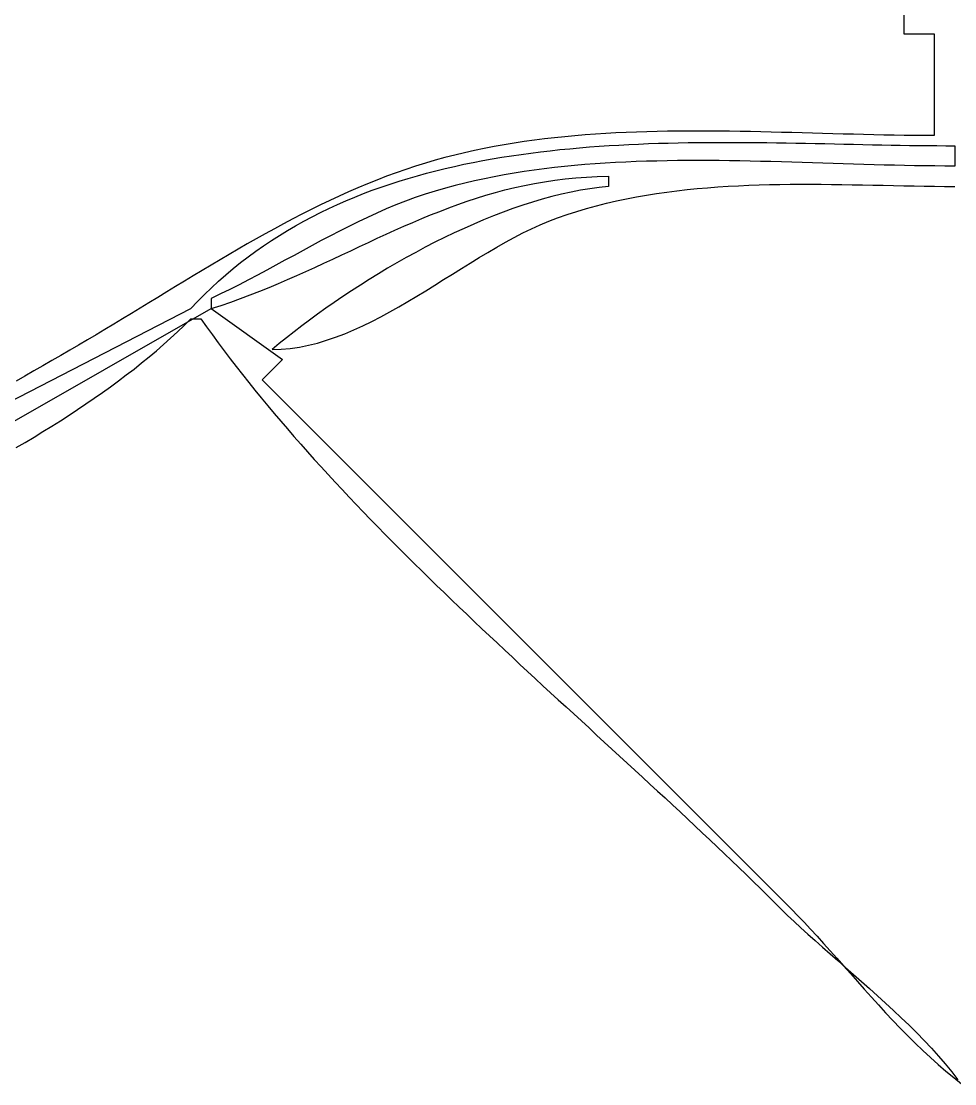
# Model space of a CAD drawing. Header units: metres. Extents: x 191 to 592, y 202 to 1163.
# Drawn here: x 411.4 to 503, y 271.9 to 376.2 of the extents above; entities that cross this region are included whole.
import ezdxf

# ---------------------------------------------------------------- set-up
doc = ezdxf.new("R2010")
doc.units = ezdxf.units.M

msp = doc.modelspace()

# ---------------------------------------------------------------- linework, layer by layer
for p, q in [((498, 381), (498, 375)), ((498, 375), (501, 375)), ((501, 375), (501, 365)), ((469.7449, 365.253), (468.7366, 365.1971)), ((470.7549, 365.3007), (469.7449, 365.253)), ((471.7663, 365.3405), (470.7549, 365.3007)), ((472.7791, 365.3729), (471.7663, 365.3405)), ((473.7929, 365.3984), (472.7791, 365.3729)), ((474.8078, 365.4173), (473.7929, 365.3984)), ((475.8234, 365.4301), (474.8078, 365.4173)), ((476.8397, 365.4371), (475.8234, 365.4301)), ((477.8564, 365.4389), (476.8397, 365.4371)), ((478.8735, 365.4359), (477.8564, 365.4389)), ((479.8907, 365.4284), (478.8735, 365.4359)), ((480.9079, 365.4169), (479.8907, 365.4284)), ((481.925, 365.4018), (480.9079, 365.4169)), ((482.9417, 365.3835), (481.925, 365.4018)), ((483.9579, 365.3626), (482.9417, 365.3835)), ((484.9735, 365.3393), (483.9579, 365.3626)), ((485.9882, 365.3141), (484.9735, 365.3393)), ((487.002, 365.2875), (485.9882, 365.3141)), ((488.0146, 365.2599), (487.002, 365.2875)), ((489.0259, 365.2316), (488.0146, 365.2599)), ((490.0357, 365.2032), (489.0259, 365.2316)), ((459.7611, 364.2522), (458.7779, 364.0903)), ((460.7475, 364.4015), (459.7611, 364.2522)), ((461.7371, 364.5388), (460.7475, 364.4015)), ((462.7295, 364.6644), (461.7371, 364.5388)), ((463.7248, 364.7787), (462.7295, 364.6644)), ((464.7226, 364.8823), (463.7248, 364.7787)), ((465.7228, 364.9755), (464.7226, 364.8823)), ((466.7254, 365.0588), (465.7228, 364.9755)), ((467.73, 365.1325), (466.7254, 365.0588)), ((468.7366, 365.1971), (467.73, 365.1325)), ((471.9712, 364.165), (472.9414, 364.2037)), ((472.9414, 364.2037), (473.912, 364.2368)), ((473.912, 364.2368), (474.8826, 364.2644)), ((474.8826, 364.2644), (475.8532, 364.287)), ((475.8532, 364.287), (476.8236, 364.3047)), ((476.8236, 364.3047), (477.7934, 364.3179)), ((477.7934, 364.3179), (478.7624, 364.3269)), ((478.7624, 364.3269), (479.7306, 364.3319)), ((479.7306, 364.3319), (480.6976, 364.3332)), ((480.6976, 364.3332), (481.6632, 364.3311)), ((481.6632, 364.3311), (482.6272, 364.3259)), ((482.6272, 364.3259), (483.5894, 364.3178)), ((483.5894, 364.3178), (484.5497, 364.3072)), ((484.5497, 364.3072), (485.5077, 364.2944)), ((485.5077, 364.2944), (486.4632, 364.2796)), ((486.4632, 364.2796), (487.4161, 364.2631)), ((487.4161, 364.2631), (488.3661, 364.2452)), ((488.3661, 364.2452), (489.3131, 364.2262)), ((489.3131, 364.2262), (490.2567, 364.2063)), ((491.0439, 365.175), (490.0357, 365.2032)), ((490.2567, 364.2063), (491.1968, 364.1859)), ((492.0503, 365.1475), (491.0439, 365.175)), ((491.1968, 364.1859), (492.1332, 364.1652)), ((493.0547, 365.121), (492.0503, 365.1475)), ((494.057, 365.0961), (493.0547, 365.121)), ((495.057, 365.0732), (494.057, 365.0961)), ((496.0546, 365.0526), (495.057, 365.0732)), ((497.0495, 365.0348), (496.0546, 365.0526)), ((498.0417, 365.0202), (497.0495, 365.0348)), ((499.0309, 365.0092), (498.0417, 365.0202)), ((500.0171, 365.0023), (499.0309, 365.0092)), ((501, 365), (500.0171, 365.0023)), ((454.8807, 363.3094), (453.9162, 363.0787)), ((455.8493, 363.5255), (454.8807, 363.3094)), ((456.8218, 363.7274), (455.8493, 363.5255)), ((457.7981, 363.9156), (456.8218, 363.7274)), ((458.7779, 364.0903), (457.7981, 363.9156)), ((459.4888, 363.0159), (460.4348, 363.1543)), ((460.4348, 363.1543), (461.384, 363.2833)), ((461.384, 363.2833), (462.3361, 363.4032)), ((462.3361, 363.4032), (463.2909, 363.5143)), ((463.2909, 363.5143), (464.2483, 363.6169)), ((464.2483, 363.6169), (465.2079, 363.7112)), ((465.2079, 363.7112), (466.1696, 363.7976)), ((466.1696, 363.7976), (467.1331, 363.8764)), ((467.1331, 363.8764), (468.0983, 363.9477)), ((468.0983, 363.9477), (469.0649, 364.012)), ((469.0649, 364.012), (470.0328, 364.0694)), ((470.0328, 364.0694), (471.0016, 364.1203)), ((471.0016, 364.1203), (471.9712, 364.165)), ((492.1332, 364.1652), (493.0656, 364.1446)), ((493.0656, 364.1446), (493.9938, 364.1242)), ((493.9938, 364.1242), (494.9177, 364.1044)), ((494.9177, 364.1044), (495.837, 364.0855)), ((495.837, 364.0855), (496.7514, 364.0678)), ((496.7514, 364.0678), (497.6609, 364.0515)), ((497.6609, 364.0515), (498.5651, 364.0369)), ((498.5651, 364.0369), (499.4638, 364.0244)), ((499.4638, 364.0244), (500.3569, 364.0141)), ((500.3569, 364.0141), (501.2441, 364.0064)), ((501.2441, 364.0064), (502.1252, 364.0016)), ((502.1252, 364.0016), (503, 364)), ((503, 364), (503, 362)), ((451.0356, 362.2899), (450.0763, 361.9907)), ((452, 362.5717), (451.0356, 362.2899)), ((452.9559, 362.8329), (452, 362.5717)), ((453.9162, 363.0787), (452.9559, 362.8329)), ((453.8909, 361.9728), (454.8135, 362.1734)), ((454.8135, 362.1734), (455.7405, 362.3629)), ((455.7405, 362.3629), (456.6718, 362.5417)), ((456.6718, 362.5417), (457.6071, 362.7099)), ((457.6071, 362.7099), (458.5462, 362.8678)), ((458.5462, 362.8678), (459.4888, 363.0159)), ((466.6935, 362.1407), (465.6929, 362.0536)), ((467.6967, 362.2181), (466.6935, 362.1407)), ((468.7022, 362.286), (467.6967, 362.2181)), ((469.71, 362.3451), (468.7022, 362.286)), ((470.7197, 362.3955), (469.71, 362.3451)), ((471.7313, 362.4379), (470.7197, 362.3955)), ((472.7445, 362.4726), (471.7313, 362.4379)), ((473.7592, 362.5), (472.7445, 362.4726)), ((474.7751, 362.5205), (473.7592, 362.5)), ((475.7922, 362.5346), (474.7751, 362.5205)), ((476.8101, 362.5427), (475.7922, 362.5346)), ((477.8288, 362.5451), (476.8101, 362.5427)), ((478.848, 362.5424), (477.8288, 362.5451)), ((479.8676, 362.5348), (478.848, 362.5424)), ((480.8874, 362.5229), (479.8676, 362.5348)), ((481.9072, 362.5071), (480.8874, 362.5229)), ((482.9268, 362.4877), (481.9072, 362.5071)), ((483.946, 362.4652), (482.9268, 362.4877)), ((484.9647, 362.44), (483.946, 362.4652)), ((485.9827, 362.4125), (484.9647, 362.44)), ((486.9997, 362.3832), (485.9827, 362.4125)), ((488.0157, 362.3524), (486.9997, 362.3832)), ((489.0304, 362.3206), (488.0157, 362.3524)), ((490.0436, 362.2882), (489.0304, 362.3206)), ((491.0552, 362.2555), (490.0436, 362.2882)), ((492.0649, 362.2231), (491.0552, 362.2555)), ((493.0727, 362.1913), (492.0649, 362.2231)), ((494.0783, 362.1606), (493.0727, 362.1913)), ((495.0815, 362.1313), (494.0783, 362.1606)), ((496.0821, 362.1039), (495.0815, 362.1313)), ((497.0801, 362.0788), (496.0821, 362.1039)), ((448.1728, 361.343), (447.2282, 360.9956)), ((449.1221, 361.6749), (448.1728, 361.343)), ((450.0763, 361.9907), (449.1221, 361.6749)), ((449.352, 360.7937), (450.2492, 361.054)), ((450.2492, 361.054), (451.1519, 361.3017)), ((451.1519, 361.3017), (452.0599, 361.5373)), ((452.0599, 361.5373), (452.973, 361.7609)), ((452.973, 361.7609), (453.8909, 361.9728)), ((458.7753, 361.1351), (457.8016, 360.9547)), ((459.7529, 361.3023), (458.7753, 361.1351)), ((460.7344, 361.4568), (459.7529, 361.3023)), ((461.7195, 361.5991), (460.7344, 361.4568)), ((462.7081, 361.7295), (461.7195, 361.5991)), ((463.7, 361.8484), (462.7081, 361.7295)), ((464.695, 361.9563), (463.7, 361.8484)), ((465.6929, 362.0536), (464.695, 361.9563)), ((498.0751, 362.0565), (497.0801, 362.0788)), ((499.067, 362.0372), (498.0751, 362.0565)), ((500.0556, 362.0215), (499.067, 362.0372)), ((501.0407, 362.0098), (500.0556, 362.0215)), ((502.0223, 362.0025), (501.0407, 362.0098)), ((503, 362), (502.0223, 362.0025)), ((445.3528, 360.2569), (444.4217, 359.8668)), ((446.2883, 360.6333), (445.3528, 360.2569)), ((447.2282, 360.9956), (446.2883, 360.6333)), ((446.6958, 359.935), (447.5751, 360.2345)), ((447.5751, 360.2345), (448.4606, 360.5206)), ((448.4606, 360.5206), (449.352, 360.7937)), ((453.9508, 360.0939), (453, 359.8418)), ((454.9066, 360.3309), (453.9508, 360.0939)), ((455.8671, 360.553), (454.9066, 360.3309)), ((456.8322, 360.7608), (455.8671, 360.553)), ((457.8016, 360.9547), (456.8322, 360.7608)), ((459.8041, 359.8869), (460.7689, 360.1016)), ((460.7689, 360.1016), (461.7462, 360.2959)), ((461.7462, 360.2959), (462.7368, 360.4689)), ((462.7368, 360.4689), (463.7413, 360.6194)), ((463.7413, 360.6194), (464.7605, 360.7464)), ((464.7605, 360.7464), (465.7952, 360.849)), ((465.7952, 360.849), (466.8462, 360.9261)), ((466.8462, 360.9261), (467.9142, 360.9768)), ((467.9142, 360.9768), (469, 361)), ((469, 360), (468.0973, 359.9059)), ((469, 361), (469, 360)), ((479.7451, 359.9572), (480.7557, 360.0221)), ((480.7557, 360.0221), (481.7679, 360.0764)), ((481.7679, 360.0764), (482.7816, 360.1208)), ((482.7816, 360.1208), (483.7966, 360.156)), ((483.7966, 360.156), (484.8126, 360.1827)), ((484.8126, 360.1827), (485.8294, 360.2016)), ((485.8294, 360.2016), (486.8467, 360.2133)), ((486.8467, 360.2133), (487.8644, 360.2187)), ((487.8644, 360.2187), (488.8821, 360.2183)), ((488.8821, 360.2183), (489.8997, 360.2129)), ((489.8997, 360.2129), (490.9169, 360.2032)), ((490.9169, 360.2032), (491.9335, 360.1898)), ((491.9335, 360.1898), (492.9493, 360.1736)), ((492.9493, 360.1736), (493.9639, 360.155)), ((493.9639, 360.155), (494.9773, 360.135)), ((494.9773, 360.135), (495.9891, 360.1141)), ((495.9891, 360.1141), (496.9991, 360.093)), ((496.9991, 360.093), (498.0071, 360.0725)), ((498.0071, 360.0725), (499.0129, 360.0532)), ((499.0129, 360.0532), (500.0162, 360.0359)), ((500.0162, 360.0359), (501.0168, 360.0212)), ((501.0168, 360.0212), (502.0144, 360.0099)), ((502.0144, 360.0099), (503.0089, 360.0025)), ((442.5721, 359.0484), (441.6533, 358.6212)), ((443.4949, 359.4638), (442.5721, 359.0484)), ((443.2444, 358.5978), (444.0969, 358.9536)), ((444.4217, 359.8668), (443.4949, 359.4638)), ((444.0969, 358.9536), (444.9565, 359.2948)), ((444.9565, 359.2948), (445.8228, 359.6219)), ((445.8228, 359.6219), (446.6958, 359.935)), ((451.019, 359.2428), (450.0477, 358.9092)), ((452.0028, 359.5542), (451.019, 359.2428)), ((453, 359.8418), (452.0028, 359.5542)), ((456.0542, 358.8443), (456.9768, 359.1305)), ((456.9768, 359.1305), (457.9088, 359.4003)), ((457.9088, 359.4003), (458.851, 359.6528)), ((458.851, 359.6528), (459.8041, 359.8869)), ((463.4539, 359.0071), (462.5054, 358.7483)), ((464.3969, 359.2409), (463.4539, 359.0071)), ((465.3337, 359.4485), (464.3969, 359.2409)), ((466.2633, 359.6292), (465.3337, 359.4485)), ((467.1848, 359.782), (466.2633, 359.6292)), ((468.0973, 359.9059), (467.1848, 359.782)), ((470.7659, 358.7815), (471.7506, 358.9731)), ((471.7506, 358.9731), (472.739, 359.1478)), ((472.739, 359.1478), (473.731, 359.3063)), ((473.731, 359.3063), (474.7263, 359.4494)), ((474.7263, 359.4494), (475.7248, 359.5778)), ((475.7248, 359.5778), (476.7261, 359.692)), ((476.7261, 359.692), (477.7301, 359.7928)), ((477.7301, 359.7928), (478.7365, 359.881)), ((478.7365, 359.881), (479.7451, 359.9572)), ((440.7384, 358.183), (439.8271, 357.7342)), ((441.6533, 358.6212), (440.7384, 358.183)), ((441.5613, 357.8416), (442.3991, 358.2273)), ((442.3991, 358.2273), (443.2444, 358.5978)), ((448.139, 358.1812), (447.1998, 357.7898)), ((449.088, 358.5548), (448.139, 358.1812)), ((450.0477, 358.9092), (449.088, 358.5548)), ((453.3356, 357.8979), (454.2344, 358.227)), ((454.2344, 358.227), (455.1403, 358.5428)), ((455.1403, 358.5428), (456.0542, 358.8443)), ((460.5959, 358.1592), (459.6366, 357.8308)), ((461.5524, 358.4654), (460.5959, 358.1592)), ((462.5054, 358.7483), (461.5524, 358.4654)), ((466.8703, 357.8325), (467.8373, 358.0985)), ((467.8373, 358.0985), (468.8091, 358.3449)), ((468.8091, 358.3449), (469.7854, 358.5723)), ((469.7854, 358.5723), (470.7659, 358.7815)), ((438.9194, 357.2756), (438.0151, 356.8077)), ((439.8271, 357.7342), (438.9194, 357.2756)), ((439.0946, 356.5916), (439.9088, 357.0241)), ((439.9088, 357.0241), (440.7311, 357.4407)), ((440.7311, 357.4407), (441.5613, 357.8416)), ((445.3469, 356.96), (444.4316, 356.5246)), ((446.2694, 357.3823), (445.3469, 356.96)), ((447.1998, 357.7898), (446.2694, 357.3823)), ((450.6746, 356.8411), (451.5564, 357.204)), ((451.5564, 357.204), (452.4432, 357.5566)), ((452.4432, 357.5566), (453.3356, 357.8979)), ((457.7136, 357.1109), (456.7517, 356.7213)), ((458.6756, 357.481), (457.7136, 357.1109)), ((459.6366, 357.8308), (458.6756, 357.481)), ((463.1585, 356.5898), (464, 356.9097)), ((464, 356.9097), (464.9514, 357.2388)), ((464.9514, 357.2388), (465.9082, 357.5462)), ((465.9082, 357.5462), (466.8703, 357.8325)), ((436.2164, 355.8468), (435.3217, 355.3549)), ((437.1142, 356.3313), (436.2164, 355.8468)), ((438.0151, 356.8077), (437.1142, 356.3313)), ((437.4914, 355.6776), (438.2888, 356.1428)), ((438.2888, 356.1428), (439.0946, 356.5916)), ((443.5223, 356.0775), (442.6182, 355.6202)), ((444.4316, 356.5246), (443.5223, 356.0775)), ((448.0508, 355.7011), (448.9225, 356.0886)), ((448.9225, 356.0886), (449.7968, 356.469)), ((449.7968, 356.469), (450.6746, 356.8411)), ((454.8314, 355.8877), (453.8748, 355.4456)), ((455.7906, 356.3133), (454.8314, 355.8877)), ((456.7517, 356.7213), (455.7906, 356.3133)), ((460.6144, 355.4299), (461.4656, 355.8469)), ((461.4656, 355.8469), (462.3137, 356.2345)), ((462.3137, 356.2345), (463.1585, 356.5898)), ((434.4298, 354.8563), (433.5408, 354.3516)), ((435.3217, 355.3549), (434.4298, 354.8563)), ((435.9232, 354.6966), (436.7028, 355.1957)), ((436.7028, 355.1957), (437.4914, 355.6776)), ((441.7185, 355.1543), (440.8222, 354.6813)), ((442.6182, 355.6202), (441.7185, 355.1543)), ((445.4437, 354.5054), (446.3121, 354.9085)), ((446.3121, 354.9085), (447.1809, 355.3074)), ((447.1809, 355.3074), (448.0508, 355.7011)), ((452.9218, 354.9878), (451.9733, 354.5152)), ((453.8748, 355.4456), (452.9218, 354.9878)), ((458.903, 354.5197), (459.7601, 354.9865)), ((459.7601, 354.9865), (460.6144, 355.4299)), ((432.6544, 353.8413), (431.7704, 353.3262)), ((433.5408, 354.3516), (432.6544, 353.8413)), ((434.3916, 353.6462), (435.1527, 354.1802)), ((435.1527, 354.1802), (435.9232, 354.6966)), ((439.9283, 354.2027), (439.036, 353.7199)), ((440.8222, 354.6813), (439.9283, 354.2027)), ((443.7049, 353.6909), (444.5749, 354.0992)), ((444.5749, 354.0992), (445.4437, 354.5054)), ((451.0302, 354.029), (450.0934, 353.5299)), ((451.9733, 354.5152), (451.0302, 354.029)), ((457.1805, 353.528), (458.0431, 354.0325)), ((458.0431, 354.0325), (458.903, 354.5197)), ((430.8889, 352.8068), (430.0096, 352.2837)), ((431.7704, 353.3262), (430.8889, 352.8068)), ((432.8985, 352.5242), (433.6402, 353.0943)), ((433.6402, 353.0943), (434.3916, 353.6462)), ((437.2526, 352.7482), (436.3596, 352.2622)), ((438.1444, 353.2346), (437.2526, 352.7482)), ((439.036, 353.7199), (438.1444, 353.2346)), ((441.0803, 352.4632), (441.9584, 352.8719)), ((441.9584, 352.8719), (442.833, 353.2814)), ((442.833, 353.2814), (443.7049, 353.6909)), ((449.1638, 353.0189), (448.2423, 352.497)), ((450.0934, 353.5299), (449.1638, 353.0189)), ((455.4479, 352.4787), (456.3154, 353.009)), ((456.3154, 353.009), (457.1805, 353.528)), ((429.1325, 351.7577), (428.2573, 351.2292)), ((430.0096, 352.2837), (429.1325, 351.7577)), ((431.4455, 351.3282), (432.1669, 351.9356)), ((432.1669, 351.9356), (432.8985, 352.5242)), ((435.4645, 351.7782), (434.5665, 351.2977)), ((436.3596, 352.2622), (435.4645, 351.7782)), ((438.418, 351.2529), (439.3109, 351.6527)), ((439.3109, 351.6527), (440.1981, 352.0565)), ((440.1981, 352.0565), (441.0803, 352.4632)), ((447.3297, 351.9651), (446.427, 351.4242)), ((448.2423, 352.497), (447.3297, 351.9651)), ((453.7061, 351.3958), (454.5781, 351.9399)), ((454.5781, 351.9399), (455.4479, 352.4787)), ((427.3839, 350.699), (426.5123, 350.1676)), ((428.2573, 351.2292), (427.3839, 350.699)), ((430.0344, 350.0561), (430.7346, 350.7018)), ((430.7346, 350.7018), (431.4455, 351.3282)), ((433.6646, 350.8221), (432.7579, 350.3531)), ((434.5665, 351.2977), (433.6646, 350.8221)), ((436.612, 350.4692), (437.5186, 350.858)), ((437.5186, 350.858), (438.418, 351.2529)), ((445.5351, 350.8752), (444.6549, 350.3191)), ((446.427, 351.4242), (445.5351, 350.8752)), ((451.9561, 350.3034), (452.8321, 350.8493)), ((452.8321, 350.8493), (453.7061, 351.3958)), ((425.6423, 349.6357), (424.7737, 349.1038)), ((426.5123, 350.1676), (425.6423, 349.6357)), ((429.3451, 349.3907), (430.0344, 350.0561)), ((431.8455, 349.892), (430.9265, 349.4405)), ((432.7579, 350.3531), (431.8455, 349.892)), ((433.8413, 349.3486), (434.7741, 349.7135)), ((434.7741, 349.7135), (435.6975, 350.0873)), ((435.6975, 350.0873), (436.612, 350.4692)), ((443.7872, 349.7567), (442.933, 349.1891)), ((444.6549, 350.3191), (443.7872, 349.7567)), ((450.199, 349.2254), (451.0784, 349.7611)), ((451.0784, 349.7611), (451.9561, 350.3034)), ((423.9064, 348.5727), (423.0403, 348.043)), ((424.7737, 349.1038), (423.9064, 348.5727)), ((428, 348), (428.6668, 348.7054)), ((428.6668, 348.7054), (429.3451, 349.3907)), ((430.9265, 349.4405), (430, 349)), ((430, 349), (430, 348)), ((430.9783, 348.3185), (431.9442, 348.6501)), ((431.9442, 348.6501), (432.8983, 348.9939)), ((432.8983, 348.9939), (433.8413, 349.3486)), ((442.0932, 348.6172), (441.2687, 348.0419)), ((442.933, 349.1891), (442.0932, 348.6172)), ((448.4356, 348.1858), (449.318, 348.6993)), ((449.318, 348.6993), (450.199, 349.2254)), ((384, 321.7994), (430, 348)), ((408, 337.7191), (428, 348)), ((422.1753, 347.5151), (421.3112, 346.9899)), ((423.0403, 348.043), (422.1753, 347.5151)), ((430, 348), (430.9783, 348.3185)), ((430, 348), (437, 343)), ((441.2687, 348.0419), (440.4603, 347.4642)), ((446.667, 347.2086), (447.5519, 347.6879)), ((447.5519, 347.6879), (448.4356, 348.1858)), ((420.4479, 346.4679), (419.5853, 345.9497)), ((421.3112, 346.9899), (420.4479, 346.4679)), ((427.3572, 346.3602), (428, 347)), ((428, 347), (429, 347)), ((429, 347), (429.561, 346.2103)), ((439.669, 346.885), (438.8957, 346.3053)), ((440.4603, 347.4642), (439.669, 346.885)), ((444.8941, 346.3178), (445.7811, 346.7509)), ((445.7811, 346.7509), (446.667, 347.2086)), ((418.7231, 345.4359), (417.8614, 344.9272)), ((419.5853, 345.9497), (418.7231, 345.4359)), ((426.0243, 345.1016), (426.6985, 345.7274)), ((426.6985, 345.7274), (427.3572, 346.3602)), ((429.561, 346.2103), (430.1296, 345.4236)), ((430.1296, 345.4236), (430.7057, 344.6397)), ((438.1412, 345.726), (437.4065, 345.148)), ((438.8957, 346.3053), (438.1412, 345.726)), ((442.229, 345.1962), (443.118, 345.5375)), ((443.118, 345.5375), (444.0064, 345.9124)), ((444.0064, 345.9124), (444.8941, 346.3178)), ((417, 344.4243), (416.1227, 343.9154)), ((417.8614, 344.9272), (417, 344.4243)), ((424.6311, 343.8702), (425.335, 344.4826)), ((425.335, 344.4826), (426.0243, 345.1016)), ((430.7057, 344.6397), (431.2889, 343.8587)), ((436.6924, 344.5724), (436, 344)), ((437.4065, 345.148), (436.6924, 344.5724)), ((438.6696, 344.2271), (439.5597, 344.404)), ((439.5597, 344.404), (440.4497, 344.6264)), ((440.4497, 344.6264), (441.3395, 344.8915)), ((441.3395, 344.8915), (442.229, 345.1962)), ((415.2451, 343.4069), (414.3674, 342.8989)), ((416.1227, 343.9154), (415.2451, 343.4069)), ((423.9131, 343.2643), (424.6311, 343.8702)), ((431.2889, 343.8587), (431.8793, 343.0804)), ((436, 344), (436.8896, 344.0221)), ((436.8896, 344.0221), (437.7795, 344.0988)), ((437.7795, 344.0988), (438.6696, 344.2271)), ((413.4894, 342.3912), (412.6112, 341.8839)), ((414.3674, 342.8989), (413.4894, 342.3912)), ((422.4365, 342.0717), (423.1814, 342.6649)), ((423.1814, 342.6649), (423.9131, 343.2643)), ((431.8793, 343.0804), (432.4766, 342.3048)), ((432.4766, 342.3048), (433.0807, 341.532)), ((437, 343), (435, 341)), ((411.7327, 341.3769), (410.8541, 340.8702)), ((412.6112, 341.8839), (411.7327, 341.3769)), ((420.9088, 340.9035), (421.6788, 341.4846)), ((421.6788, 341.4846), (422.4365, 342.0717)), ((433.0807, 341.532), (433.6914, 340.7618)), ((419.3336, 339.7588), (420.1269, 340.3283)), ((420.1269, 340.3283), (420.9088, 340.9035)), ((433.6914, 340.7618), (434.3087, 339.9942)), ((435, 341), (487, 289)), ((417.7146, 338.6365), (418.5293, 339.1949)), ((418.5293, 339.1949), (419.3336, 339.7588)), ((434.3087, 339.9942), (434.9322, 339.2291)), ((434.9322, 339.2291), (435.562, 338.4666)), ((416.8898, 338.0834), (417.7146, 338.6365)), ((435.562, 338.4666), (436.1978, 337.7066)), ((415.212, 336.9928), (416.0555, 337.5355)), ((416.0555, 337.5355), (416.8898, 338.0834)), ((436.1978, 337.7066), (436.8395, 336.9491)), ((413.4996, 335.9219), (414.3599, 336.4549)), ((414.3599, 336.4549), (415.212, 336.9928)), ((436.8395, 336.9491), (437.4869, 336.1939)), ((437.4869, 336.1939), (438.1399, 335.4412)), ((411.7561, 334.8698), (412.6315, 335.3936)), ((412.6315, 335.3936), (413.4996, 335.9219)), ((438.1399, 335.4412), (438.7983, 334.6907)), ((410.8739, 334.3505), (411.7561, 334.8698)), ((438.7983, 334.6907), (439.462, 333.9426)), ((439.462, 333.9426), (440.1309, 333.1967)), ((440.1309, 333.1967), (440.8047, 332.453)), ((440.8047, 332.453), (441.4833, 331.7115)), ((441.4833, 331.7115), (442.1666, 330.9721)), ((442.1666, 330.9721), (442.8545, 330.2348)), ((442.8545, 330.2348), (443.5467, 329.4996)), ((443.5467, 329.4996), (444.2431, 328.7664)), ((444.2431, 328.7664), (444.9436, 328.0351)), ((444.9436, 328.0351), (445.6481, 327.3058)), ((445.6481, 327.3058), (446.3563, 326.5784)), ((446.3563, 326.5784), (447.0681, 325.8528)), ((447.0681, 325.8528), (447.7833, 325.1291)), ((447.7833, 325.1291), (448.5019, 324.4071)), ((448.5019, 324.4071), (449.2237, 323.6868)), ((449.2237, 323.6868), (449.9484, 322.9683)), ((449.9484, 322.9683), (450.6761, 322.2514)), ((450.6761, 322.2514), (451.4064, 321.5361)), ((451.4064, 321.5361), (452.1393, 320.8224)), ((452.1393, 320.8224), (452.8746, 320.1102)), ((452.8746, 320.1102), (453.6121, 319.3995)), ((453.6121, 319.3995), (454.3518, 318.6902)), ((454.3518, 318.6902), (455.0934, 317.9824)), ((455.0934, 317.9824), (455.8368, 317.2759)), ((455.8368, 317.2759), (456.5818, 316.5708)), ((456.5818, 316.5708), (457.3284, 315.867)), ((457.3284, 315.867), (458.0763, 315.1644)), ((458.0763, 315.1644), (458.8254, 314.463)), ((458.8254, 314.463), (459.5755, 313.7628)), ((459.5755, 313.7628), (460.3266, 313.0638)), ((460.3266, 313.0638), (461.0783, 312.3658)), ((461.0783, 312.3658), (461.8307, 311.6689)), ((461.8307, 311.6689), (462.5835, 310.973)), ((462.5835, 310.973), (463.3366, 310.2781)), ((463.3366, 310.2781), (464.0898, 309.5841)), ((464.0898, 309.5841), (464.8431, 308.891)), ((464.8431, 308.891), (465.5961, 308.1987)), ((465.5961, 308.1987), (466.3488, 307.5073)), ((466.3488, 307.5073), (467.1011, 306.8166)), ((467.1011, 306.8166), (467.8527, 306.1267)), ((467.8527, 306.1267), (468.6036, 305.4375)), ((468.6036, 305.4375), (469.3536, 304.7489)), ((469.3536, 304.7489), (470.1024, 304.0609)), ((470.1024, 304.0609), (470.8501, 303.3735)), ((470.8501, 303.3735), (471.5964, 302.6867)), ((471.5964, 302.6867), (472.3411, 302.0003)), ((472.3411, 302.0003), (473.0842, 301.3144)), ((473.0842, 301.3144), (473.8254, 300.6289)), ((473.8254, 300.6289), (474.5647, 299.9438)), ((474.5647, 299.9438), (475.3018, 299.259)), ((475.3018, 299.259), (476.0367, 298.5745)), ((476.0367, 298.5745), (476.7691, 297.8902)), ((476.7691, 297.8902), (477.4989, 297.2062)), ((477.4989, 297.2062), (478.226, 296.5223)), ((478.226, 296.5223), (478.9502, 295.8386)), ((478.9502, 295.8386), (479.6713, 295.155)), ((479.6713, 295.155), (480.3893, 294.4714)), ((480.3893, 294.4714), (481.1039, 293.7878)), ((481.1039, 293.7878), (481.815, 293.1043)), ((481.815, 293.1043), (482.5225, 292.4206)), ((482.5225, 292.4206), (483.2262, 291.7368)), ((483.2262, 291.7368), (483.9259, 291.0529)), ((483.9259, 291.0529), (484.6216, 290.3689)), ((484.6216, 290.3689), (485.313, 289.6845)), ((485.313, 289.6845), (486, 289)), ((486, 289), (486.603, 288.4075)), ((486.603, 288.4075), (487.2365, 287.8043)), ((487, 289), (487.6117, 288.3784)), ((487.6117, 288.3784), (488.2308, 287.7316)), ((487.2365, 287.8043), (487.8976, 287.1905)), ((487.8976, 287.1905), (488.5836, 286.5665)), ((488.2308, 287.7316), (488.8571, 287.0618)), ((488.8571, 287.0618), (489.4906, 286.3716)), ((488.5836, 286.5665), (489.2918, 285.9323)), ((489.2918, 285.9323), (490.0194, 285.2882)), ((489.4906, 286.3716), (490.1314, 285.6632)), ((490.0194, 285.2882), (490.7636, 284.6346)), ((490.1314, 285.6632), (490.7794, 284.9389)), ((490.7794, 284.9389), (491.4346, 284.2012)), ((490.7636, 284.6346), (491.5219, 283.9715)), ((491.4346, 284.2012), (492.0971, 283.4523)), ((491.5219, 283.9715), (492.2913, 283.2992)), ((492.0971, 283.4523), (492.7667, 282.6947)), ((492.2913, 283.2992), (493.0693, 282.618)), ((492.7667, 282.6947), (493.4437, 281.9307)), ((493.0693, 282.618), (493.8529, 281.928)), ((493.4437, 281.9307), (494.1278, 281.1626)), ((493.8529, 281.928), (494.6396, 281.2295)), ((494.1278, 281.1626), (494.8191, 280.3928)), ((494.6396, 281.2295), (495.4265, 280.5228)), ((494.8191, 280.3928), (495.5177, 279.6236)), ((495.4265, 280.5228), (496.2109, 279.808)), ((496.2109, 279.808), (496.9901, 279.0854)), ((495.5177, 279.6236), (496.2235, 278.8574)), ((496.2235, 278.8574), (496.9365, 278.0966)), ((496.9901, 279.0854), (497.7613, 278.3552)), ((496.9365, 278.0966), (497.6567, 277.3435)), ((497.7613, 278.3552), (498.5219, 277.6176)), ((498.5219, 277.6176), (499.269, 276.8729)), ((497.6567, 277.3435), (498.3841, 276.6005)), ((498.3841, 276.6005), (499.1187, 275.8698)), ((499.269, 276.8729), (499.9999, 276.1213)), ((499.1187, 275.8698), (499.8605, 275.154)), ((499.9999, 276.1213), (500.7119, 275.3629)), ((499.8605, 275.154), (500.6095, 274.4552)), ((500.6095, 274.4552), (501.3657, 273.7759)), ((500.7119, 275.3629), (501.4022, 274.5982)), ((501.4022, 274.5982), (502.0682, 273.8272)), ((501.3657, 273.7759), (502.129, 273.1185)), ((502.0682, 273.8272), (502.707, 273.0502)), ((502.129, 273.1185), (502.8996, 272.4852)), ((502.707, 273.0502), (503.3159, 272.2674)), ((502.8996, 272.4852), (503.6774, 271.8784))]:
    msp.add_line(p, q)

doc.saveas('drawing.dxf')
